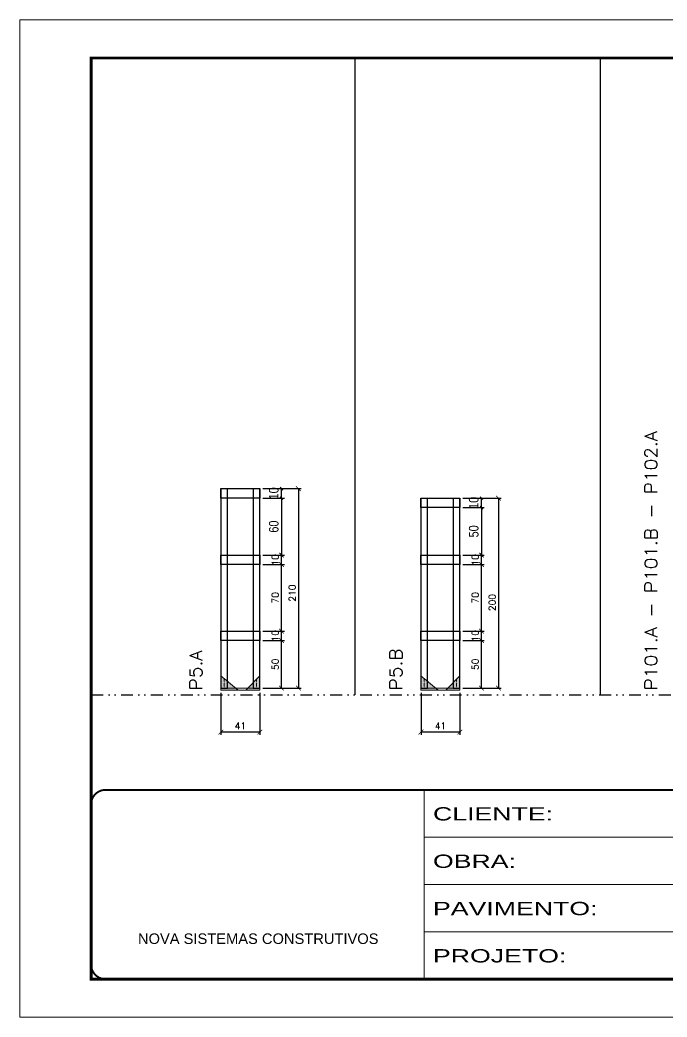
# Model space of a CAD drawing. Header units: millimetres. Extents: x 169816 to 178745, y 96537 to 113647.
# Drawn here: x 174571 to 175252, y 102280 to 103330 of the extents above; entities that cross this region are included whole.
import ezdxf

# ---------------------------------------------------------------- set-up
doc = ezdxf.new("R2010")
doc.units = ezdxf.units.MM
for name, pattern in [('CONTINUO', [0]), ('DASHED', [0.75, 0.5, -0.25]), ('DIVIDE2', [0.625, 0.25, -0.125, 0, -0.125, 0, -0.125]), ('HIDDEN', [0.375, 0.25, -0.125])]:
    doc.linetypes.add(name, pattern=pattern)
for name, color, linetype in [('COTA', 241, 'Continuous'), ('Nível', 160, 'Continuous'), ('SARR_2.2x10', 60, 'Continuous'), ('SARR_7x7', 40, 'Continuous'), ('Texto Nível', 251, 'Continuous')]:
    doc.layers.add(name, color=color, linetype=linetype)
for name, color, linetype, lineweight in [('Folhas', 255, 'Continuous', 9), ('Madeira', 126, 'Continuous', 18), ('Sarr 2.2x7', 40, 'Continuous', 9), ('SARRAFO DE PRESSAO', 251, 'DASHED', 9), ('Texto Seção', 7, 'Continuous', 15)]:
    doc.layers.add(name, color=color, linetype=linetype, lineweight=lineweight)
doc.styles.add('ARIAL', font='arial.ttf')
doc.styles.add('COTA TECNICA', font='techl___.ttf', dxfattribs={"height": 10})
doc.styles.add('REGUA-120', font='ROMANS.shx', dxfattribs={"height": 15})
doc.styles.add('ROMANS', font='romans.shx')
doc.styles.add('Tecnologia', font='')
doc.styles.get('Tecnologia').set_extended_font_data('Forgotten Futurist')
doc.dimstyles.new('Cota Paínel', dxfattribs={"dimtxt": 7, "dimasz": 5, "dimexe": 3, "dimexo": 3, "dimgap": 3, "dimtad": 1, "dimdec": 1, "dimzin": 12, "dimdsep": 46, "dimtxsty": 'ROMANS', "dimblk": 'ARCHTICK', "dimcen": 0, "dimclrd": 4, "dimclre": 4, "dimclrt": 1, "dimadec": 1, "dimazin": 3, "dimtfac": 1, "dimtdec": 1, "dimtmove": 0, "dimatfit": 3, "dimldrblk": 'OBLIQUE', "dimfxl": 1, "dimtolj": 1, "dimtzin": 12, "dimarcsym": 0})
doc.dimstyles.new('PAINEL', dxfattribs={"dimtxt": 10, "dimasz": 3, "dimexe": 3, "dimexo": 3, "dimgap": 3, "dimtad": 1, "dimdec": 1, "dimzin": 12, "dimdsep": 46, "dimtxsty": 'COTA TECNICA', "dimblk1": 'OBLIQUE', "dimblk2": 'OBLIQUE', "dimsah": 1, "dimcen": 0.9, "dimclrd": 4, "dimclre": 4, "dimclrt": 240, "dimadec": 1, "dimazin": 3, "dimtfac": 1, "dimtdec": 1, "dimtmove": 0, "dimatfit": 3, "dimfxl": 1, "dimtolj": 1, "dimtzin": 12, "dimarcsym": 0})

# ---------------------------------------------------------------- blocks, each defined once
blk = doc.blocks.new('9999999999')
at = {"color": 30, "linetype": 'CONTINUO'}
for p, q in [((98564.6, 34230.2), (98564.6, 34429.4)), ((98564.6, 34379.6), (99584, 34379.6)), ((98564.6, 34329.8), (99488, 34329.8)), ((98564.6, 34280), (99488, 34280))]:
    blk.add_line(p, q, dxfattribs=at)
at = {"color": 30, "linetype": 'CONTINUO', "const_width": 2}
blk.add_lwpolyline([(99584, 34230.2), (99584, 34414.4, 0.414214), (99569, 34429.4), (98229, 34429.4, 0.414214), (98214, 34414.4), (98214, 34245.2, 0.414214), (98229, 34230.2), (99584, 34230.2)], format="xyb", dxfattribs=at)
at = {"layer": 'Folhas'}
blk.add_lwpolyline([(98139, 34190.2), (99624, 34190.2), (99624, 35240.2), (98139, 35240.2)], close=True, dxfattribs=at)
at = {"layer": 'Folhas', "color": 30, "const_width": 3}
blk.add_lwpolyline([(98214, 34230.2), (99584, 34230.2), (99584, 35200.2), (98214, 35200.2)], close=True, dxfattribs=at)
at = {"color": 7, "linetype": 'Continuous', "ltscale": 5, "style": 'ARIAL'}
blk.add_text('NOVA SISTEMAS CONSTRUTIVOS', height=11.059, dxfattribs=at).set_placement((98263.2, 34267.2))
at = {"layer": 'Folhas', "color": 7, "style": 'Tecnologia', "width": 1.5}
for s, p in [('CLIENTE:', (98573.7, 34397.2)), ('OBRA:', (98573.7, 34347.3)), ('PAVIMENTO:', (98573.7, 34297.5)), ('PROJETO:', (98573.7, 34247.7))]:
    blk.add_text(s, height=14, dxfattribs=at).set_placement(p)
blk = doc.blocks.new('_ArchTick')
at = {"color": 0, "linetype": 'ByBlock', "const_width": 0.15}
blk.add_lwpolyline([(-0.5, -0.5), (0.5, 0.5)], dxfattribs=at)
blk = doc.blocks.new('*D1492')
at = {"layer": 'COTA', "color": 4, "lineweight": -2, "transparency": 16777216}
for p, q in [((174782.6, 102621.2), (174782.6, 102577)), ((174823.6, 102621.2), (174823.6, 102577)), ((174823.6, 102580), (174782.6, 102580))]:
    blk.add_line(p, q, dxfattribs=at)
at = {"layer": 'Defpoints', "color": 0, "transparency": 16777216}
for p in [(174782.6, 102624.2), (174823.6, 102624.2), (174782.6, 102580)]:
    blk.add_point(p, dxfattribs=at)
at = {"layer": 'COTA', "color": 4, "lineweight": -2, "transparency": 16777216, "xscale": 5, "yscale": 5, "zscale": 5, "rotation": 180}
blk.add_blockref('_ArchTick', (174782.6, 102580), dxfattribs=at)
at = {"layer": 'COTA', "color": 4, "lineweight": -2, "transparency": 16777216, "xscale": 5, "yscale": 5, "zscale": 5}
blk.add_blockref('_ArchTick', (174823.6, 102580), dxfattribs=at)
at = {"layer": 'COTA', "color": 1, "transparency": 16777216, "insert": (174803.1, 102586.5), "char_height": 7, "attachment_point": 5, "style": 'ROMANS'}
blk.add_mtext('\\A1;41', dxfattribs=at)
blk = doc.blocks.new('_Oblique')
at = {"color": 0, "linetype": 'ByBlock', "lineweight": -2}
blk.add_line((-0.5, -0.5), (0.5, 0.5), dxfattribs=at)
blk = doc.blocks.new('*D1493')
at = {"layer": 'COTA', "color": 4, "lineweight": -2, "transparency": 16777216}
for p, q in [((174826.6, 102676.4), (174849.3, 102676.4)), ((174846.3, 102626.4), (174846.3, 102676.4)), ((174826.6, 102626.4), (174849.3, 102626.4))]:
    blk.add_line(p, q, dxfattribs=at)
at = {"layer": 'Defpoints', "color": 0, "transparency": 16777216}
for p in [(174823.6, 102676.4), (174846.3, 102676.4), (174823.6, 102626.4)]:
    blk.add_point(p, dxfattribs=at)
at = {"layer": 'COTA', "color": 4, "lineweight": -2, "transparency": 16777216, "xscale": 5, "yscale": 5, "zscale": 5}
for p, rotation in [((174846.3, 102676.4), 90), ((174846.3, 102626.4), 270)]:
    blk.add_blockref('_ArchTick', p, dxfattribs=dict(at, rotation=rotation))
at = {"layer": 'COTA', "color": 1, "transparency": 16777216, "insert": (174839.8, 102651.4), "char_height": 7, "attachment_point": 5, "rotation": 90, "style": 'ROMANS'}
blk.add_mtext('\\A1;50', dxfattribs=at)
blk = doc.blocks.new('*D1494')
at = {"layer": 'COTA', "color": 4, "lineweight": -2, "transparency": 16777216}
for p, q in [((174826.6, 102686.4), (174849.3, 102686.4)), ((174846.3, 102676.4), (174846.3, 102686.4)), ((174826.6, 102676.4), (174849.3, 102676.4))]:
    blk.add_line(p, q, dxfattribs=at)
at = {"layer": 'Defpoints', "color": 0, "transparency": 16777216}
for p in [(174823.6, 102686.4), (174846.3, 102686.4), (174823.6, 102676.4)]:
    blk.add_point(p, dxfattribs=at)
at = {"layer": 'COTA', "color": 4, "lineweight": -2, "transparency": 16777216, "xscale": 5, "yscale": 5, "zscale": 5}
for p, rotation in [((174846.3, 102686.4), 90), ((174846.3, 102676.4), 270)]:
    blk.add_blockref('_ArchTick', p, dxfattribs=dict(at, rotation=rotation))
at = {"layer": 'COTA', "color": 1, "transparency": 16777216, "insert": (174839.8, 102681.4), "char_height": 7, "attachment_point": 5, "rotation": 90, "style": 'ROMANS'}
blk.add_mtext('\\A1;10', dxfattribs=at)
blk = doc.blocks.new('*D1495')
at = {"layer": 'COTA', "color": 4, "lineweight": -2, "transparency": 16777216}
for p, q in [((174826.6, 102756.4), (174849.3, 102756.4)), ((174846.3, 102686.4), (174846.3, 102756.4)), ((174826.6, 102686.4), (174849.3, 102686.4))]:
    blk.add_line(p, q, dxfattribs=at)
at = {"layer": 'Defpoints', "color": 0, "transparency": 16777216}
for p in [(174823.6, 102756.4), (174846.3, 102756.4), (174823.6, 102686.4)]:
    blk.add_point(p, dxfattribs=at)
at = {"layer": 'COTA', "color": 4, "lineweight": -2, "transparency": 16777216, "xscale": 5, "yscale": 5, "zscale": 5}
for p, rotation in [((174846.3, 102756.4), 90), ((174846.3, 102686.4), 270)]:
    blk.add_blockref('_ArchTick', p, dxfattribs=dict(at, rotation=rotation))
at = {"layer": 'COTA', "color": 1, "transparency": 16777216, "insert": (174839.8, 102721.4), "char_height": 7, "attachment_point": 5, "rotation": 90, "style": 'ROMANS'}
blk.add_mtext('\\A1;70', dxfattribs=at)
blk = doc.blocks.new('*D1496')
at = {"layer": 'COTA', "color": 4, "lineweight": -2, "transparency": 16777216}
for p, q in [((174826.6, 102766.4), (174849.3, 102766.4)), ((174846.3, 102756.4), (174846.3, 102766.4)), ((174826.6, 102756.4), (174849.3, 102756.4))]:
    blk.add_line(p, q, dxfattribs=at)
at = {"layer": 'Defpoints', "color": 0, "transparency": 16777216}
for p in [(174823.6, 102766.4), (174846.3, 102766.4), (174823.6, 102756.4)]:
    blk.add_point(p, dxfattribs=at)
at = {"layer": 'COTA', "color": 4, "lineweight": -2, "transparency": 16777216, "xscale": 5, "yscale": 5, "zscale": 5}
for p, rotation in [((174846.3, 102766.4), 90), ((174846.3, 102756.4), 270)]:
    blk.add_blockref('_ArchTick', p, dxfattribs=dict(at, rotation=rotation))
at = {"layer": 'COTA', "color": 1, "transparency": 16777216, "insert": (174839.8, 102761.4), "char_height": 7, "attachment_point": 5, "rotation": 90, "style": 'ROMANS'}
blk.add_mtext('\\A1;10', dxfattribs=at)
blk = doc.blocks.new('*D1497')
at = {"layer": 'COTA', "color": 4, "lineweight": -2, "transparency": 16777216}
for p, q in [((174826.6, 102836.4), (174867.1, 102836.4)), ((174864.1, 102836.4), (174864.1, 102626.4)), ((174826.6, 102626.4), (174867.1, 102626.4))]:
    blk.add_line(p, q, dxfattribs=at)
at = {"layer": 'Defpoints', "color": 0, "transparency": 16777216}
for p in [(174823.6, 102836.4), (174823.6, 102626.4), (174864.1, 102626.4)]:
    blk.add_point(p, dxfattribs=at)
at = {"layer": 'COTA', "color": 4, "lineweight": -2, "transparency": 16777216, "xscale": 5, "yscale": 5, "zscale": 5}
for p, rotation in [((174864.1, 102836.4), 90), ((174864.1, 102626.4), 270)]:
    blk.add_blockref('_ArchTick', p, dxfattribs=dict(at, rotation=rotation))
at = {"layer": 'COTA', "color": 1, "transparency": 16777216, "insert": (174857.6, 102726.4), "char_height": 7, "attachment_point": 5, "rotation": 90, "style": 'ROMANS'}
blk.add_mtext('\\A1;210', dxfattribs=at)
blk = doc.blocks.new('*D1498')
at = {"layer": 'COTA', "color": 4, "lineweight": -2, "transparency": 16777216}
for p, q in [((174826.6, 102836.4), (174849.3, 102836.4)), ((174846.3, 102826.4), (174846.3, 102836.4)), ((174826.6, 102826.4), (174849.3, 102826.4))]:
    blk.add_line(p, q, dxfattribs=at)
at = {"layer": 'Defpoints', "color": 0, "transparency": 16777216}
for p in [(174823.6, 102836.4), (174846.3, 102836.4), (174823.6, 102826.4)]:
    blk.add_point(p, dxfattribs=at)
at = {"layer": 'COTA', "color": 4, "lineweight": -2, "transparency": 16777216, "xscale": 3, "yscale": 3, "zscale": 3}
for p, rotation in [((174846.3, 102836.4), 90), ((174846.3, 102826.4), 270)]:
    blk.add_blockref('_Oblique', p, dxfattribs=dict(at, rotation=rotation))
at = {"layer": 'COTA', "color": 240, "transparency": 16777216, "insert": (174838.2, 102831.4), "char_height": 10, "attachment_point": 5, "rotation": 90, "style": 'COTA TECNICA'}
blk.add_mtext('\\A1;10', dxfattribs=at)
blk = doc.blocks.new('*D1499')
at = {"layer": 'COTA', "color": 4, "lineweight": -2, "transparency": 16777216}
for p, q in [((174826.6, 102826.4), (174849.3, 102826.4)), ((174846.3, 102826.4), (174846.3, 102766.4)), ((174826.6, 102766.4), (174849.3, 102766.4))]:
    blk.add_line(p, q, dxfattribs=at)
at = {"layer": 'Defpoints', "color": 0, "transparency": 16777216}
for p in [(174823.6, 102826.4), (174823.6, 102766.4), (174846.3, 102766.4)]:
    blk.add_point(p, dxfattribs=at)
at = {"layer": 'COTA', "color": 4, "lineweight": -2, "transparency": 16777216, "xscale": 3, "yscale": 3, "zscale": 3}
for p, rotation in [((174846.3, 102826.4), 90), ((174846.3, 102766.4), 270)]:
    blk.add_blockref('_Oblique', p, dxfattribs=dict(at, rotation=rotation))
at = {"layer": 'COTA', "color": 240, "transparency": 16777216, "insert": (174838.2, 102796.4), "char_height": 10, "attachment_point": 5, "rotation": 90, "style": 'COTA TECNICA'}
blk.add_mtext('\\A1;60', dxfattribs=at)
blk = doc.blocks.new('*D1500')
at = {"layer": 'COTA', "color": 4, "lineweight": -2, "transparency": 16777216}
for p, q in [((174993.2, 102621.2), (174993.2, 102577)), ((175034.2, 102621.2), (175034.2, 102577)), ((175034.2, 102580), (174993.2, 102580))]:
    blk.add_line(p, q, dxfattribs=at)
at = {"layer": 'Defpoints', "color": 0, "transparency": 16777216}
for p in [(174993.2, 102624.2), (175034.2, 102624.2), (174993.2, 102580)]:
    blk.add_point(p, dxfattribs=at)
at = {"layer": 'COTA', "color": 4, "lineweight": -2, "transparency": 16777216, "xscale": 5, "yscale": 5, "zscale": 5, "rotation": 180}
blk.add_blockref('_ArchTick', (174993.2, 102580), dxfattribs=at)
at = {"layer": 'COTA', "color": 4, "lineweight": -2, "transparency": 16777216, "xscale": 5, "yscale": 5, "zscale": 5}
blk.add_blockref('_ArchTick', (175034.2, 102580), dxfattribs=at)
at = {"layer": 'COTA', "color": 1, "transparency": 16777216, "insert": (175013.7, 102586.5), "char_height": 7, "attachment_point": 5, "style": 'ROMANS'}
blk.add_mtext('\\A1;41', dxfattribs=at)
blk = doc.blocks.new('*D1501')
at = {"layer": 'COTA', "color": 4, "lineweight": -2, "transparency": 16777216}
for p, q in [((175037.2, 102676.4), (175059.8, 102676.4)), ((175056.8, 102626.4), (175056.8, 102676.4)), ((175037.2, 102626.4), (175059.8, 102626.4))]:
    blk.add_line(p, q, dxfattribs=at)
at = {"layer": 'Defpoints', "color": 0, "transparency": 16777216}
for p in [(175034.2, 102676.4), (175056.8, 102676.4), (175034.2, 102626.4)]:
    blk.add_point(p, dxfattribs=at)
at = {"layer": 'COTA', "color": 4, "lineweight": -2, "transparency": 16777216, "xscale": 5, "yscale": 5, "zscale": 5}
for p, rotation in [((175056.8, 102676.4), 90), ((175056.8, 102626.4), 270)]:
    blk.add_blockref('_ArchTick', p, dxfattribs=dict(at, rotation=rotation))
at = {"layer": 'COTA', "color": 1, "transparency": 16777216, "insert": (175050.3, 102651.4), "char_height": 7, "attachment_point": 5, "rotation": 90, "style": 'ROMANS'}
blk.add_mtext('\\A1;50', dxfattribs=at)
blk = doc.blocks.new('*D1502')
at = {"layer": 'COTA', "color": 4, "lineweight": -2, "transparency": 16777216}
for p, q in [((175037.2, 102686.4), (175059.8, 102686.4)), ((175056.8, 102676.4), (175056.8, 102686.4)), ((175037.2, 102676.4), (175059.8, 102676.4))]:
    blk.add_line(p, q, dxfattribs=at)
at = {"layer": 'Defpoints', "color": 0, "transparency": 16777216}
for p in [(175034.2, 102686.4), (175056.8, 102686.4), (175034.2, 102676.4)]:
    blk.add_point(p, dxfattribs=at)
at = {"layer": 'COTA', "color": 4, "lineweight": -2, "transparency": 16777216, "xscale": 5, "yscale": 5, "zscale": 5}
for p, rotation in [((175056.8, 102686.4), 90), ((175056.8, 102676.4), 270)]:
    blk.add_blockref('_ArchTick', p, dxfattribs=dict(at, rotation=rotation))
at = {"layer": 'COTA', "color": 1, "transparency": 16777216, "insert": (175050.3, 102681.4), "char_height": 7, "attachment_point": 5, "rotation": 90, "style": 'ROMANS'}
blk.add_mtext('\\A1;10', dxfattribs=at)
blk = doc.blocks.new('*D1503')
at = {"layer": 'COTA', "color": 4, "lineweight": -2, "transparency": 16777216}
for p, q in [((175037.2, 102756.4), (175059.8, 102756.4)), ((175056.8, 102686.4), (175056.8, 102756.4)), ((175037.2, 102686.4), (175059.8, 102686.4))]:
    blk.add_line(p, q, dxfattribs=at)
at = {"layer": 'Defpoints', "color": 0, "transparency": 16777216}
for p in [(175034.2, 102756.4), (175056.8, 102756.4), (175034.2, 102686.4)]:
    blk.add_point(p, dxfattribs=at)
at = {"layer": 'COTA', "color": 4, "lineweight": -2, "transparency": 16777216, "xscale": 5, "yscale": 5, "zscale": 5}
for p, rotation in [((175056.8, 102756.4), 90), ((175056.8, 102686.4), 270)]:
    blk.add_blockref('_ArchTick', p, dxfattribs=dict(at, rotation=rotation))
at = {"layer": 'COTA', "color": 1, "transparency": 16777216, "insert": (175050.3, 102721.4), "char_height": 7, "attachment_point": 5, "rotation": 90, "style": 'ROMANS'}
blk.add_mtext('\\A1;70', dxfattribs=at)
blk = doc.blocks.new('*D1504')
at = {"layer": 'COTA', "color": 4, "lineweight": -2, "transparency": 16777216}
for p, q in [((175037.2, 102766.4), (175059.8, 102766.4)), ((175056.8, 102756.4), (175056.8, 102766.4)), ((175037.2, 102756.4), (175059.8, 102756.4))]:
    blk.add_line(p, q, dxfattribs=at)
at = {"layer": 'Defpoints', "color": 0, "transparency": 16777216}
for p in [(175034.2, 102766.4), (175056.8, 102766.4), (175034.2, 102756.4)]:
    blk.add_point(p, dxfattribs=at)
at = {"layer": 'COTA', "color": 4, "lineweight": -2, "transparency": 16777216, "xscale": 5, "yscale": 5, "zscale": 5}
for p, rotation in [((175056.8, 102766.4), 90), ((175056.8, 102756.4), 270)]:
    blk.add_blockref('_ArchTick', p, dxfattribs=dict(at, rotation=rotation))
at = {"layer": 'COTA', "color": 1, "transparency": 16777216, "insert": (175050.3, 102761.4), "char_height": 7, "attachment_point": 5, "rotation": 90, "style": 'ROMANS'}
blk.add_mtext('\\A1;10', dxfattribs=at)
blk = doc.blocks.new('*D1505')
at = {"layer": 'COTA', "color": 4, "lineweight": -2, "transparency": 16777216}
for p, q in [((175037.2, 102826.4), (175077.7, 102826.4)), ((175074.7, 102826.4), (175074.7, 102626.4)), ((175037.2, 102626.4), (175077.7, 102626.4))]:
    blk.add_line(p, q, dxfattribs=at)
at = {"layer": 'Defpoints', "color": 0, "transparency": 16777216}
for p in [(175034.2, 102826.4), (175034.2, 102626.4), (175074.7, 102626.4)]:
    blk.add_point(p, dxfattribs=at)
at = {"layer": 'COTA', "color": 4, "lineweight": -2, "transparency": 16777216, "xscale": 5, "yscale": 5, "zscale": 5}
for p, rotation in [((175074.7, 102826.4), 90), ((175074.7, 102626.4), 270)]:
    blk.add_blockref('_ArchTick', p, dxfattribs=dict(at, rotation=rotation))
at = {"layer": 'COTA', "color": 1, "transparency": 16777216, "insert": (175068.2, 102716.4), "char_height": 7, "attachment_point": 5, "rotation": 90, "style": 'ROMANS'}
blk.add_mtext('\\A1;200', dxfattribs=at)
blk = doc.blocks.new('*D1506')
at = {"layer": 'COTA', "color": 4, "lineweight": -2, "transparency": 16777216}
for p, q in [((175037.2, 102826.4), (175059.8, 102826.4)), ((175037.2, 102816.4), (175059.8, 102816.4)), ((175056.8, 102816.4), (175056.8, 102826.4))]:
    blk.add_line(p, q, dxfattribs=at)
at = {"layer": 'Defpoints', "color": 0, "transparency": 16777216}
for p in [(175034.2, 102826.4), (175034.2, 102816.4), (175056.8, 102826.4)]:
    blk.add_point(p, dxfattribs=at)
at = {"layer": 'COTA', "color": 4, "lineweight": -2, "transparency": 16777216, "xscale": 3, "yscale": 3, "zscale": 3}
for p, rotation in [((175056.8, 102826.4), 90), ((175056.8, 102816.4), 270)]:
    blk.add_blockref('_Oblique', p, dxfattribs=dict(at, rotation=rotation))
at = {"layer": 'COTA', "color": 240, "transparency": 16777216, "insert": (175048.7, 102821.4), "char_height": 10, "attachment_point": 5, "rotation": 90, "style": 'COTA TECNICA'}
blk.add_mtext('\\A1;10', dxfattribs=at)
blk = doc.blocks.new('*D1507')
at = {"layer": 'COTA', "color": 4, "lineweight": -2, "transparency": 16777216}
for p, q in [((175037.2, 102816.4), (175059.8, 102816.4)), ((175056.8, 102816.4), (175056.8, 102766.4)), ((175037.2, 102766.4), (175059.8, 102766.4))]:
    blk.add_line(p, q, dxfattribs=at)
at = {"layer": 'Defpoints', "color": 0, "transparency": 16777216}
for p in [(175034.2, 102816.4), (175034.2, 102766.4), (175056.8, 102766.4)]:
    blk.add_point(p, dxfattribs=at)
at = {"layer": 'COTA', "color": 4, "lineweight": -2, "transparency": 16777216, "xscale": 3, "yscale": 3, "zscale": 3}
for p, rotation in [((175056.8, 102816.4), 90), ((175056.8, 102766.4), 270)]:
    blk.add_blockref('_Oblique', p, dxfattribs=dict(at, rotation=rotation))
at = {"layer": 'COTA', "color": 240, "transparency": 16777216, "insert": (175048.7, 102791.4), "char_height": 10, "attachment_point": 5, "rotation": 90, "style": 'COTA TECNICA'}
blk.add_mtext('\\A1;50', dxfattribs=at)

msp = doc.modelspace()

# ---------------------------------------------------------------- hatches: boundary and pattern name
at = {"layer": 'Madeira'}
h = msp.add_hatch(color=252, dxfattribs=at)
h.dxf.hatch_style = 2
h.paths.add_polyline_path([(174782.62, 102639.21), (174782.62, 102624.21), (174800.62, 102624.21)])
h = msp.add_hatch(color=252, dxfattribs=at)
h.dxf.hatch_style = 2
h.paths.add_polyline_path([(174823.62, 102639.21), (174823.62, 102624.21), (174808.62, 102624.21)])
h = msp.add_hatch(color=252, dxfattribs=at)
h.dxf.hatch_style = 2
h.paths.add_polyline_path([(174993.15, 102639.21), (174993.15, 102624.21), (175011.15, 102624.21)])
h = msp.add_hatch(color=252, dxfattribs=at)
h.dxf.hatch_style = 2
h.paths.add_polyline_path([(175034.15, 102639.21), (175034.15, 102624.21), (175019.15, 102624.21)])

# ---------------------------------------------------------------- linework, layer by layer
at = {"layer": 'Madeira', "color": 1, "linetype": 'HIDDEN'}
for p, q in [((174786.12, 102635.71), (174786.12, 102626.41)), ((174786.12, 102635.71), (174786.12, 102626.41)), ((174789.62, 102632.21), (174789.62, 102626.41)), ((174820.12, 102635.71), (174820.12, 102626.41)), ((174820.12, 102635.71), (174820.12, 102626.41)), ((174996.65, 102635.71), (174996.65, 102626.41)), ((174996.65, 102635.71), (174996.65, 102626.41)), ((175000.15, 102632.21), (175000.15, 102626.41)), ((175030.65, 102635.71), (175030.65, 102626.41)), ((175030.65, 102635.71), (175030.65, 102626.41)), ((174792.45, 102626.41), (174782.62, 102626.41)), ((174792.45, 102626.41), (174782.62, 102626.41)), ((174798.42, 102626.41), (174782.62, 102626.41)), ((174810.82, 102626.41), (174823.62, 102626.41)), ((174813.79, 102626.41), (174823.62, 102626.41)), ((174813.79, 102626.41), (174823.62, 102626.41)), ((175002.98, 102626.41), (174993.15, 102626.41)), ((175002.98, 102626.41), (174993.15, 102626.41)), ((175008.95, 102626.41), (174993.15, 102626.41)), ((175021.35, 102626.41), (175034.15, 102626.41)), ((175024.32, 102626.41), (175034.15, 102626.41)), ((175024.32, 102626.41), (175034.15, 102626.41))]:
    msp.add_line(p, q, dxfattribs=at)
at = {"layer": 'Madeira'}
for p, q in [((174782.62, 102626.41), (174782.62, 102624.21)), ((174782.62, 102626.41), (174782.62, 102624.21)), ((174782.62, 102626.41), (174782.62, 102624.21)), ((174993.15, 102626.41), (174993.15, 102624.21)), ((174993.15, 102626.41), (174993.15, 102624.21)), ((174993.15, 102626.41), (174993.15, 102624.21))]:
    msp.add_line(p, q, dxfattribs=at)
at = {"layer": 'Madeira', "color": 0}
for points in [[(174782.62, 102639.21), (174782.62, 102624.21), (174800.62, 102624.21), (174782.62, 102639.21)], [(174823.62, 102639.21), (174823.62, 102624.21), (174808.62, 102624.21), (174823.62, 102639.21)], [(174993.15, 102639.21), (174993.15, 102624.21), (175011.15, 102624.21), (174993.15, 102639.21)], [(175034.15, 102639.21), (175034.15, 102624.21), (175019.15, 102624.21), (175034.15, 102639.21)]]:
    msp.add_lwpolyline(points, dxfattribs=at)
at = {"layer": 'Nível', "color": 4, "linetype": 'DIVIDE2', "ltscale": 50}
msp.add_line((174646.02, 102619.21), (176016.02, 102619.21), dxfattribs=at)
at = {"layer": 'Sarr 2.2x7'}
for points in [[(174823.62, 102626.41), (174782.62, 102626.41), (174782.62, 102624.21), (174823.62, 102624.21)], [(174823.62, 102626.41), (174782.62, 102626.41), (174782.62, 102624.21), (174823.62, 102624.21)], [(175034.15, 102626.41), (174993.15, 102626.41), (174993.15, 102624.21), (175034.15, 102624.21)], [(175034.15, 102626.41), (174993.15, 102626.41), (174993.15, 102624.21), (175034.15, 102624.21)]]:
    msp.add_lwpolyline(points, close=True, dxfattribs=at)
at = {"layer": 'SARR_2.2x10'}
for points in [[(174782.62, 102836.41), (174823.62, 102836.41), (174823.62, 102826.41), (174782.62, 102826.41)], [(174782.62, 102836.41), (174823.62, 102836.41), (174823.62, 102826.41), (174782.62, 102826.41)], [(174993.15, 102826.41), (175034.15, 102826.41), (175034.15, 102816.41), (174993.15, 102816.41)], [(174993.15, 102826.41), (175034.15, 102826.41), (175034.15, 102816.41), (174993.15, 102816.41)], [(174782.62, 102766.37), (174823.62, 102766.37), (174823.62, 102756.37), (174782.62, 102756.37)], [(174782.62, 102766.37), (174823.62, 102766.37), (174823.62, 102756.37), (174782.62, 102756.37)], [(174993.15, 102766.37), (175034.15, 102766.37), (175034.15, 102756.37), (174993.15, 102756.37)], [(174993.15, 102766.37), (175034.15, 102766.37), (175034.15, 102756.37), (174993.15, 102756.37)], [(174782.62, 102686.37), (174823.62, 102686.37), (174823.62, 102676.37), (174782.62, 102676.37)], [(174782.62, 102686.37), (174823.62, 102686.37), (174823.62, 102676.37), (174782.62, 102676.37)], [(174993.15, 102686.37), (175034.15, 102686.37), (175034.15, 102676.37), (174993.15, 102676.37)], [(174993.15, 102686.37), (175034.15, 102686.37), (175034.15, 102676.37), (174993.15, 102676.37)]]:
    msp.add_lwpolyline(points, close=True, dxfattribs=at)
at = {"layer": 'SARR_7x7'}
for points in [[(174782.62, 102836.41), (174782.62, 102626.41), (174789.62, 102626.41), (174789.62, 102836.41)], [(174782.62, 102836.41), (174782.62, 102626.41), (174789.62, 102626.41), (174789.62, 102836.41)], [(174816.62, 102836.41), (174816.62, 102626.41), (174823.62, 102626.41), (174823.62, 102836.41)], [(174816.62, 102836.41), (174816.62, 102626.41), (174823.62, 102626.41), (174823.62, 102836.41)], [(174993.15, 102826.41), (174993.15, 102626.41), (175000.15, 102626.41), (175000.15, 102826.41)], [(174993.15, 102826.41), (174993.15, 102626.41), (175000.15, 102626.41), (175000.15, 102826.41)], [(175027.15, 102826.41), (175027.15, 102626.41), (175034.15, 102626.41), (175034.15, 102826.41)], [(175027.15, 102826.41), (175027.15, 102626.41), (175034.15, 102626.41), (175034.15, 102826.41)]]:
    msp.add_lwpolyline(points, dxfattribs=at)
at = {"layer": 'Texto Nível'}
for p, q in [((174923.8, 102619.21), (174923.8, 103289.93)), ((175182.13, 102619.21), (175182.13, 103289.93))]:
    msp.add_line(p, q, dxfattribs=at)

# ---------------------------------------------------------------- block references
at = {"layer": 'SARRAFO DE PRESSAO', "color": 6, "linetype": 'ByBlock'}
msp.add_blockref('9999999999', (76432.04, 68089.72), dxfattribs=at)

# ---------------------------------------------------------------- texts
at = {"layer": 'Texto Seção', "style": 'REGUA-120', "width": 1.1}
for s, p in [('P101.A - P101.B - P102.A', (175241.72, 102623.98)), ('P5.A', (174762.68, 102623.98)), ('P5.B', (174973.21, 102623.98))]:
    msp.add_text(s, height=13, rotation=90, dxfattribs=at).set_placement(p)

# ---------------------------------------------------------------- dimensions: what is measured, and where the dimension line sits
at = {"layer": 'COTA'}
for base, p1, p2, picture, middle in [((174864.13, 102626.41), (174823.62, 102836.41), (174823.62, 102626.41), '*D1497', (174864.13, 102726.43)), ((175074.66, 102626.41), (175034.15, 102826.41), (175034.15, 102626.41), '*D1505', (175074.66, 102716.43)), ((174846.32, 102766.41), (174823.62, 102756.41), (174823.62, 102766.41), '*D1496', (174846.32, 102761.41)), ((175056.85, 102766.41), (175034.15, 102756.41), (175034.15, 102766.41), '*D1504', (175056.85, 102761.41))]:
    dim = msp.add_linear_dim(base=base, p1=p1, p2=p2, angle=90, dimstyle='Cota Paínel', override={"dimtad": 3}, dxfattribs=at)
    dim.commit()
    dim.dimension.update_dxf_attribs({"geometry": picture, "text_midpoint": middle, "dimtype": 160})
for base, p1, p2, angle, dimstyle, picture, middle in [((174846.32, 102836.41), (174823.62, 102826.41), (174823.62, 102836.41), 90, 'PAINEL', '*D1498', (174846.32, 102831.41)), ((175056.85, 102826.41), (175034.15, 102816.41), (175034.15, 102826.41), 90, 'PAINEL', '*D1506', (175056.85, 102821.41)), ((174846.32, 102686.41), (174823.62, 102676.41), (174823.62, 102686.41), 90, 'Cota Paínel', '*D1494', (174846.32, 102681.41)), ((175056.85, 102686.41), (175034.15, 102676.41), (175034.15, 102686.41), 90, 'Cota Paínel', '*D1502', (175056.85, 102681.41)), ((174782.62, 102580.03), (174823.62, 102624.21), (174782.62, 102624.21), 180, 'Cota Paínel', '*D1492', (174803.12, 102580.03)), ((174993.15, 102580.03), (175034.15, 102624.21), (174993.15, 102624.21), 180, 'Cota Paínel', '*D1500', (175013.65, 102580.03))]:
    dim = msp.add_linear_dim(base=base, p1=p1, p2=p2, angle=angle, dimstyle=dimstyle, dxfattribs=at)
    dim.commit()
    dim.dimension.update_dxf_attribs({"geometry": picture, "text_midpoint": middle, "dimtype": 160})
for base, p1, p2, dimstyle, picture, middle in [((174846.32, 102766.37), (174823.62, 102826.41), (174823.62, 102766.37), 'PAINEL', '*D1499', (174838.22, 102796.39)), ((175056.85, 102766.37), (175034.15, 102816.41), (175034.15, 102766.37), 'PAINEL', '*D1507', (175048.74, 102791.39)), ((174846.32, 102676.41), (174823.62, 102626.41), (174823.62, 102676.41), 'Cota Paínel', '*D1493', (174839.82, 102651.41)), ((175056.85, 102676.41), (175034.15, 102626.41), (175034.15, 102676.41), 'Cota Paínel', '*D1501', (175050.35, 102651.41))]:
    dim = msp.add_linear_dim(base=base, p1=p1, p2=p2, angle=90, dimstyle=dimstyle, dxfattribs=at)
    dim.commit()
    dim.dimension.update_dxf_attribs({"geometry": picture, "text_midpoint": middle})
for base, p1, p2, picture, middle in [((174846.32, 102756.37), (174823.62, 102686.41), (174823.62, 102756.37), '*D1495', (174839.82, 102721.39)), ((175056.85, 102756.37), (175034.15, 102686.41), (175034.15, 102756.37), '*D1503', (175050.35, 102721.39))]:
    dim = msp.add_linear_dim(base=base, p1=p1, p2=p2, angle=90, dimstyle='Cota Paínel', override={"dimtad": 3}, dxfattribs=at)
    dim.commit()
    dim.dimension.update_dxf_attribs({"geometry": picture, "text_midpoint": middle})

doc.saveas('drawing.dxf')
